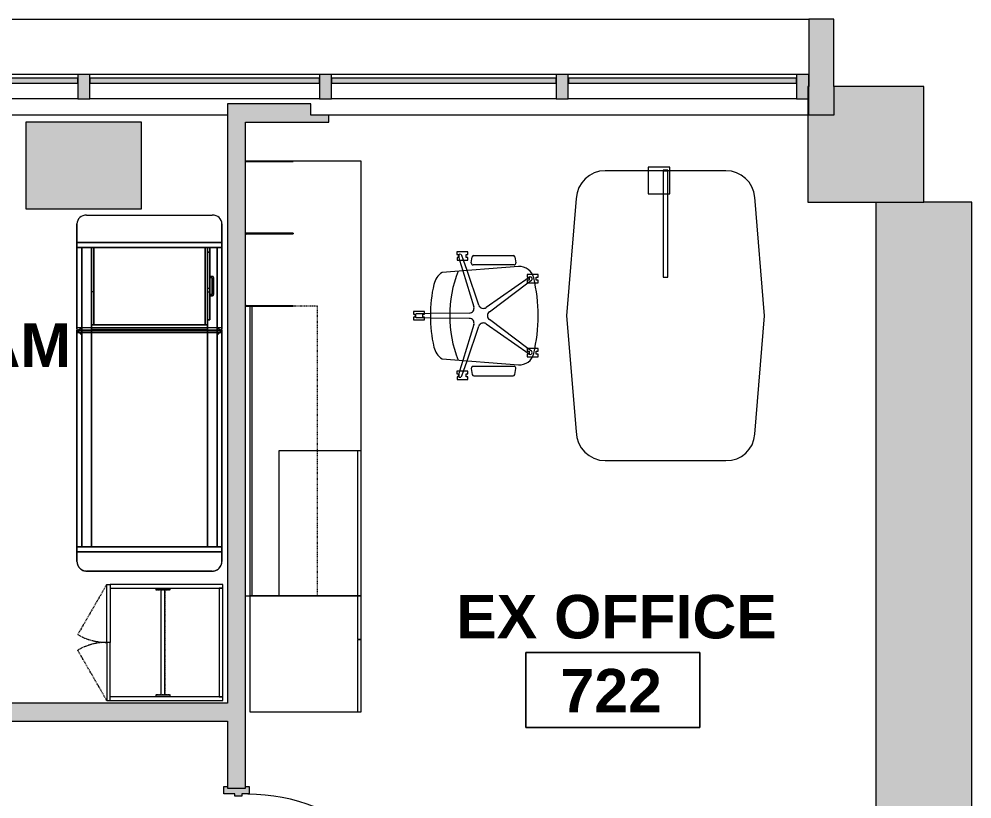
# Model space of a CAD drawing. Header units: inches. Extents: x 1076 to 2563, y 349 to 2134.
# Drawn here: x 2039.9 to 2237.1, y 1972.4 to 2133.9 of the extents above; entities that cross this region are included whole.
import ezdxf

# ---------------------------------------------------------------- set-up
doc = ezdxf.new("R2010")
doc.units = ezdxf.units.IN
doc.header["$MEASUREMENT"] = 0
doc.linetypes.add('Dash', pattern=[0.25, 0.125, -0.125])
doc.linetypes.add('Hidden', pattern=[0.28125, 0.1875, -0.09375])
for name, color, linetype, lineweight in [('A-AREA-IDEN', 2, 'Continuous', 9), ('A-COLS', 52, 'Continuous', 13), ('A-DOOR', 31, 'Continuous', 13), ('A-GLAZ-CURT', 52, 'Continuous', 13), ('A-GLAZ-CWMG', 51, 'Continuous', 13), ('A-WALL', 113, 'Continuous', 13), ('A-WALL-PATT', 111, 'Continuous', 13), ('E-LITE-EQPM', 33, 'Continuous', 9), ('I-FURN', 30, 'Continuous', 9), ('I-FURN-PNLS', 30, 'Dash', 9), ('I-WALL', 2, 'Continuous', 13), ('Q-CASE', 31, 'Continuous', 13), ('Q-CASE-HDLN', 31, 'Dash', 9)]:
    doc.layers.add(name, color=color, linetype=linetype, lineweight=lineweight)
doc.styles.add('Swis721 Lt BT_B', font='', dxfattribs={"height": 9})
doc.styles.get('Swis721 Lt BT_B').set_extended_font_data('Swis721 Lt BT', bold=True)

# ---------------------------------------------------------------- blocks, each defined once
blk = doc.blocks.new('Door - Single - Solid Door-7732912-Level XX  POWER _ SIGNAL')
at = {"layer": 'A-DOOR'}
h = blk.add_hatch(color=250, dxfattribs=at)
h.paths.add_polyline_path([(22.12, 2.54), (22.12, 0.29), (21.62, 0.29), (21.62, -1.21), (22.12, -1.21), (22.12, -2.71), (23.62, -2.71), (23.62, -1.96), (23.24, -1.96), (23.24, 1.79), (23.62, 1.79), (23.62, 2.54), (23.24, 2.54)], flags=0)
h.paths.add_polyline_path([(-14.68, 2.54), (-15.63, 2.54), (-15.63, 1.79), (-15.26, 1.79), (-15.26, -1.96), (-15.63, -1.96), (-15.63, -2.71), (-14.13, -2.71), (-14.13, -1.21), (-13.63, -1.21), (-13.63, 0.29), (-14.13, 0.29), (-14.13, 2.54)], flags=0)
at = {"layer": 'A-DOOR', "color": 8, "lineweight": 20}
for p, q in [((-15.63, 2.54), (-14.13, 2.54)), ((-15.63, 1.79), (-15.63, 2.54)), ((-14.13, 2.54), (-14.13, 0.29)), ((22.12, 2.54), (23.62, 2.54)), ((22.12, 0.29), (22.12, 2.54)), ((23.62, 2.54), (23.62, 1.79)), ((-14.13, 0.29), (-13.63, 0.29)), ((-13.63, 0.29), (-13.63, -1.21)), ((21.62, 0.29), (22.12, 0.29)), ((21.62, -1.21), (21.62, 0.29)), ((-15.63, -2.71), (-15.63, -1.96)), ((-14.13, -1.21), (-14.13, -2.71)), ((-13.63, -1.21), (-14.13, -1.21)), ((-13.03, -1.74), (-14.01, -2.71)), ((12.42, -27.2), (-13.03, -1.74)), ((22.12, -1.21), (21.62, -1.21)), ((22.12, -2.71), (22.12, -1.21)), ((23.62, -1.96), (23.62, -2.71)), ((-14.13, -2.71), (-15.63, -2.71)), ((-14.01, -2.71), (11.45, -28.17)), ((23.62, -2.71), (22.12, -2.71)), ((11.45, -28.17), (12.42, -27.2))]:
    blk.add_line(p, q, dxfattribs=at)
at = {"layer": 'A-DOOR', "lineweight": 9}
blk.add_arc((-14.01, -2.71), 36, 315, 0.5, dxfattribs=at)
blk = doc.blocks.new('Bed-Healthcare-4_SMARTBIM - Treatment_Table_SMARTBIM-V2-Level XX  POWER _ SIGNAL')
at = {"layer": 'I-FURN'}
for p, q in [((-35.57, 15), (-35.88, 15)), ((-35.88, 15), (-35.57, 15)), ((-14.06, 15), (-35.57, 15)), ((-35.57, 15), (-14.36, 15)), ((-31, 15), (-32, 15)), ((-32, 15), (-31, 15)), ((-32, 14.96), (-32, 14.88)), ((-32, 14.88), (-32, 14.96)), ((-32, 14.87), (-32, 14.73)), ((-32, 14.73), (-32, 14.87)), ((-32, 14.71), (-32, 14.53)), ((-32, 14.53), (-32, 14.71)), ((-32, 14.46), (-32, 14.26)), ((-32, 14.26), (-32, 14.46)), ((-32, 14.22), (-32, -14.22)), ((-32, -14.22), (-32, 14.22)), ((-31, 14.88), (-31, 14.96)), ((-31, 14.96), (-31, 14.88)), ((-31, 14.74), (-31, 14.87)), ((-31, 14.87), (-31, 14.74)), ((-31, 14.54), (-31, 14.71)), ((-31, 14.71), (-31, 14.54)), ((-31, 12.5), (-31, 14.5)), ((-31, 14.5), (-31, 14)), ((-14.44, 14), (-31, 14)), ((-31, 14), (-31, 12.5)), ((-31, 12.5), (-31, 14)), ((-31, 14), (-14.44, 14)), ((-31, 14), (-31, 12.5)), ((-14.22, 14), (-14.44, 14)), ((-14.44, 14), (-14.22, 14)), ((-14.36, 15), (-14.06, 15)), ((-14.36, 14.98), (-14.36, 14.94)), ((-14.36, 14.94), (-14.36, 14.86)), ((-14.36, 14.86), (-14.36, 14.71)), ((-14.36, 14.7), (-14.36, 14.26)), ((-14.36, 14.26), (-14.36, 14.09)), ((-14.36, 14.07), (-14.36, -14.26)), ((-14.04, 14), (-14.22, 14)), ((-14.22, 14), (-14.04, 14)), ((-13.92, 14), (-14.04, 14)), ((-14.04, 14), (-13.92, 14)), ((-13.85, 14), (-13.91, 14)), ((-13.91, 14), (-13.85, 14)), ((-13.85, 14.86), (-13.85, -14.86)), ((-13.84, -15), (-13.84, 15)), ((-13.84, 15), (34, 15)), ((-13.84, -15), (-13.84, 15)), ((-13.84, 15), (-13.63, 15)), ((-13.65, 14), (-13.84, 14)), ((-13.84, 14), (-13.65, 14)), ((-13.65, 14.81), (-13.65, -14.81)), ((-13.49, 14), (-13.65, 14)), ((-13.65, 14), (-13.49, 14)), ((34, 15), (-13.63, 15)), ((-13.42, 14), (-13.49, 14)), ((-13.49, 14), (-13.42, 14)), ((-13.41, 14.65), (-13.41, 14.81)), ((-13.41, -14.65), (-13.41, 14.65)), ((-13.29, 14), (-13.41, 14)), ((-13.41, 14), (-13.29, 14)), ((-13.07, 14), (-13.29, 14)), ((-13.29, 14), (-13.07, 14)), ((-12.84, 14), (-13.07, 14)), ((-13.07, 14), (-12.84, 14)), ((31, 14), (-12.84, 14)), ((-12.84, 14), (31, 14)), ((32, 15), (31, 15)), ((31, 15), (32, 15)), ((31, 14.96), (31, 14.87)), ((31, 14.87), (31, 14.96)), ((31, 14.86), (31, 14.71)), ((31, 14.71), (31, 14.86)), ((31, 14.7), (31, 14.51)), ((31, 14.51), (31, 14.7)), ((31, 14.5), (31, 14.27)), ((31, 14.27), (31, 14.5)), ((31, 14.26), (31, 14.01)), ((31, 14.01), (31, 14.26)), ((31, 12), (31, 14)), ((31, 14), (31, 12)), ((31, 14), (31, -14)), ((31, 12), (31, 14)), ((32, 14.87), (32, 14.96)), ((32, 14.96), (32, 14.87)), ((32, 14.71), (32, 14.86)), ((32, 14.86), (32, 14.71)), ((32, 14.51), (32, 14.7)), ((32, 14.7), (32, 14.51)), ((32, 14.27), (32, 14.5)), ((32, 14.5), (32, 14.27)), ((32, 14.01), (32, 14.26)), ((32, 14.26), (32, 14.01)), ((32, -14), (32, 14)), ((32, 14), (32, -14)), ((-37.7, -13), (-37.7, 13)), ((-31, 12.5), (-31, 12)), ((-31, 12), (-31, 12.5)), ((-21.83, 12.5), (-31, 12.5)), ((-31, 12.5), (-22.49, 12.5)), ((-31, 12.5), (-31, 12)), ((-31, 12.5), (-31, 12)), ((-31, 12), (-31, 12.5)), ((-31, 12.5), (-31, 12)), ((-31, 12), (-21.83, 12)), ((-21.83, 12), (-31, 12)), ((-22.49, 12), (-31, 12)), ((-31, 12), (-21.83, 12)), ((-21.83, 12), (-31, 12)), ((-31, 12), (-31, 11.5)), ((-31, 11.5), (-31, 12)), ((-31, 12), (-30, 12)), ((-21.83, 12), (-31, 12)), ((-31, 12), (-31, -11.5)), ((-31, -11.5), (-31, 12)), ((-31, 12), (-21.83, 12)), ((-31, 12), (-31, 11.5)), ((-30, 12), (-31, 12)), ((-31, 12), (-30, 12)), ((-31, 11.5), (-31, 12)), ((-31, -11.5), (-31, 12)), ((-31, 12), (-31, 11.5)), ((-30, 12.5), (-21.83, 12.5)), ((-25, 12.5), (-30, 12.5)), ((-25, 12.5), (-30, 12.5)), ((-30, 12.5), (-25, 12.5)), ((-30, 12), (-30, 12.5)), ((-30, 12.5), (-30, 12)), ((-30, 12.5), (-30, 12)), ((-30, 12.5), (-30, 12)), ((-30, 12), (-21.83, 12)), ((-21.83, 12), (-30, 12)), ((-21.83, 12), (-30, 12)), ((-30, 12), (-21.83, 12)), ((-30, 12), (-21.83, 12)), ((-21.83, 12), (-30, 12)), ((-30, 12), (-21.83, 12)), ((-25, 13), (-25, 12.5)), ((-25, 12.5), (-25, 13)), ((-25, 13), (-25, 12.5)), ((-25, 12.5), (-25, 13)), ((-25, 12.5), (-24.75, 12.5)), ((-24.75, 12.5), (-25, 12.5)), ((-25, 12.5), (-24.75, 12.5)), ((-24.75, 12.5), (-25, 12.5)), ((-24.75, 12.5), (-25, 12.5)), ((-24.75, 12.5), (-25, 12.5)), ((-25, 12.5), (-24.75, 12.5)), ((-21.25, 13.25), (-24.75, 13.25)), ((-24.75, 13.25), (-21.25, 13.25)), ((-21.25, 13.25), (-24.75, 13.25)), ((-24.75, 13.25), (-21.25, 13.25)), ((-24.75, 12.5), (-24.75, 12.87)), ((-24.75, 12.87), (-24.75, 12.5)), ((-24.75, 12.5), (-24.75, 12.87)), ((-24.75, 12.87), (-24.75, 12.5)), ((-21.83, 12.5), (-24.75, 12.5)), ((-21.83, 12.5), (-24.75, 12.5)), ((-24.75, 12.5), (-21.83, 12.5)), ((-24.62, 13), (-21.37, 13)), ((-21.37, 13), (-24.62, 13)), ((-24.62, 13), (-21.37, 13)), ((-21.37, 13), (-24.62, 13)), ((-22.49, 12.5), (-21.83, 12.5)), ((-22.49, 12.5), (-22.49, 12)), ((-21.83, 12), (-22.49, 12)), ((-21.83, 12), (-21.83, 12.5)), ((-21.83, 12.5), (-16, 12.5)), ((-21.25, 12.5), (-21.83, 12.5)), ((-21.25, 12.5), (-21.83, 12.5)), ((-21.83, 12.5), (-21.25, 12.5)), ((-21.83, 12), (-14.23, 12)), ((-15, 12), (-21.83, 12)), ((-21.83, 12), (-16, 12)), ((-16, 12), (-21.83, 12)), ((-16, 12), (-21.83, 12)), ((-21.83, 12), (-16, 12)), ((-15, 12), (-21.83, 12)), ((-21.83, 12), (-16, 12)), ((-14.23, 12), (-21.83, 12)), ((-21.83, 12), (-15, 12)), ((-16, 12), (-21.83, 12)), ((-21.83, 12), (-16, 12)), ((-21.25, 12.87), (-21.25, 12.5)), ((-21.25, 12.5), (-21.25, 12.87)), ((-21.25, 12.87), (-21.25, 12.5)), ((-21.25, 12.5), (-21.25, 12.87)), ((-21.25, 12.5), (-21, 12.5)), ((-21, 12.5), (-21.25, 12.5)), ((-21.25, 12.5), (-21, 12.5)), ((-21, 12.5), (-21.25, 12.5)), ((-21, 12.5), (-21.25, 12.5)), ((-21, 12.5), (-21.25, 12.5)), ((-21.25, 12.5), (-21, 12.5)), ((-21, 12.5), (-21, 13)), ((-21, 13), (-21, 12.5)), ((-21, 12.5), (-21, 13)), ((-21, 13), (-21, 12.5)), ((-16, 12.5), (-21, 12.5)), ((-16, 12.5), (-21, 12.5)), ((-21, 12.5), (-16, 12.5)), ((-16, 12.5), (-16, 12)), ((-16, 12.5), (-16, 12)), ((-16, 12), (-16, 12.5)), ((-16, 12.5), (-16, 12)), ((-16, 12), (-15, 12)), ((-14.23, 12), (-16, 12)), ((-16, 12), (-14.23, 12)), ((-14.23, 12), (-15, 12)), ((-15, 11.5), (-15, 12)), ((-15, 12), (-15, 11.5)), ((-14.23, 12), (-15, 12)), ((-15, 12), (-15, -12)), ((-15, 11.5), (-15, 12)), ((-15, 12), (-14.23, 12)), ((-15, 12), (-14.23, 12)), ((-14.22, 12), (-14.05, 12)), ((-14.05, 12), (-14.22, 12)), ((-14.05, 12), (-14.22, 12)), ((-14.22, 12), (-14.05, 12)), ((-14.05, 12), (-14.22, 12)), ((-14.22, 12), (-14.05, 12)), ((-14.05, 12), (-14.22, 12)), ((-14.22, 12), (-14.05, 12)), ((-14.04, 12), (-13.93, 12)), ((-13.93, 12), (-14.04, 12)), ((-13.93, 12), (-14, 12)), ((-14, -12), (-14, 12)), ((-14, 12), (-14, -12)), ((-14, 12), (-13.93, 12)), ((-13.93, 12), (-14, 12)), ((-14, 12), (-13.93, 12)), ((-13.91, 12), (-13.86, 12)), ((-13.86, 12), (-13.91, 12)), ((-13.86, 12), (-13.91, 12)), ((-13.91, 12), (-13.86, 12)), ((-13.86, 12), (-13.91, 12)), ((-13.91, 12), (-13.86, 12)), ((-13.84, 12), (-13.65, 12)), ((-13.65, 12), (-13.84, 12)), ((-13.65, 12), (-13.84, 12)), ((-13.84, 12), (-13.65, 12)), ((-13.65, 12), (-13.84, 12)), ((-13.84, 12), (-13.65, 12)), ((-13.65, 12), (-13.5, 12)), ((-13.5, 12), (-13.65, 12)), ((-13.5, 12), (-13.65, 12)), ((-13.65, 12), (-13.5, 12)), ((-13.5, 12), (-13.65, 12)), ((-13.65, 12), (-13.5, 12)), ((-13.41, 12), (-13.31, 12)), ((-13.31, 12), (-13.41, 12)), ((-13.31, 12), (-13.41, 12)), ((-13.41, 12), (-13.31, 12)), ((-13.31, 12), (-13.41, 12)), ((-13.41, 12), (-13.31, 12)), ((-13.29, 12), (-13.09, 12)), ((-13.09, 12), (-13.29, 12)), ((-13.09, 12), (-13.29, 12)), ((-13.29, 12), (-13.09, 12)), ((-13.09, 12), (-13.29, 12)), ((-13.29, 12), (-13.09, 12)), ((-13.07, 12), (-12.85, 12)), ((-12.85, 12), (-13.07, 12)), ((-12.85, 12), (-13.07, 12)), ((-13.07, 12), (-12.85, 12)), ((-12.85, 12), (-13.07, 12)), ((-13.07, 12), (-12.85, 12)), ((-12.84, 12), (31, 12)), ((31, 12), (-12.84, 12)), ((31, 12), (-12.84, 12)), ((-12.84, 12), (31, 12)), ((31, 12), (-12.84, 12)), ((-12.84, 12), (31, 12)), ((31, -12), (31, 12)), ((31, 12), (31, -12)), ((31, -12), (31, 12)), ((31, 12), (31, -12)), ((31, -12), (31, 12)), ((36, -13), (36, 13)), ((36, 13), (36, -13)), ((-31, 11.5), (-15, 11.5)), ((-15, 11.5), (-31, 11.5)), ((-31, 11.5), (-31, -11.5)), ((-31, -11.5), (-31, 11.5)), ((-31, 11.5), (-31, -11.5)), ((-15, -11.5), (-15, 11.5)), ((-31, -11.5), (-21.84, -11.5)), ((-21.84, -11.5), (-31, -11.5)), ((-31, -12), (-31, -11.5)), ((-31, -11.5), (-31, -12)), ((-31, -11.5), (-31, -12)), ((-21.84, -11.5), (-31, -11.5)), ((-31, -11.5), (-21.84, -11.5)), ((-31, -12), (-31, -11.5)), ((-31, -11.5), (-31, -12)), ((-31, -12), (-31, -11.5)), ((-31, -11.5), (-31, -12)), ((-31, -12), (-31, -11.5)), ((-31, -12), (-31, -11.5)), ((-31, -11.5), (-31, -12)), ((-21.84, -11.5), (-21.84, -12)), ((-21.84, -11.5), (-21.84, -12)), ((-15, -11.5), (-21.84, -11.5)), ((-21.84, -11.5), (-15, -11.5)), ((-15, -12), (-15, -11.5)), ((-15, -11.5), (-15, -12)), ((-15, -12), (-15, -11.5)), ((-31, -12), (-31, -14)), ((-21.84, -12), (-31, -12)), ((-31, -12), (-21.84, -12)), ((-31, -14), (-31, -12)), ((-31, -12), (-21.84, -12)), ((-21.84, -12), (-31, -12)), ((-31, -12), (-21.84, -12)), ((-21.84, -12), (-31, -12)), ((-31, -12), (-21.84, -12)), ((-21.84, -12), (-31, -12)), ((-31, -12), (-21.84, -12)), ((-21.84, -12), (-31, -12)), ((-31, -14.5), (-31, -12)), ((-31, -12), (-31, -14)), ((-14.44, -12), (-21.84, -12)), ((-21.84, -12), (-15, -12)), ((-21.84, -12), (-15, -12)), ((-15, -12), (-21.84, -12)), ((-21.84, -12), (-14.44, -12)), ((-15, -12), (-21.84, -12)), ((-21.84, -12), (-14.44, -12)), ((-14.44, -12), (-21.84, -12)), ((-15, -12), (-14.44, -12)), ((-15, -12), (-14.44, -12)), ((-14.44, -12), (-15, -12)), ((-14.44, -12), (-15, -12)), ((-14.22, -12), (-14.42, -12)), ((-14.42, -12), (-14.22, -12)), ((-14.42, -12), (-14.22, -12)), ((-14.22, -12), (-14.42, -12)), ((-14.42, -12), (-14.22, -12)), ((-14.22, -12), (-14.42, -12)), ((-14.42, -12), (-14.22, -12)), ((-14.22, -12), (-14.42, -12)), ((-14.04, -12), (-14.2, -12)), ((-14.2, -12), (-14.04, -12)), ((-14.2, -12), (-14.04, -12)), ((-14.04, -12), (-14.2, -12)), ((-14.2, -12), (-14.04, -12)), ((-14.04, -12), (-14.2, -12)), ((-14.2, -12), (-14.04, -12)), ((-14.04, -12), (-14.2, -12)), ((-13.91, -12), (-14.03, -12)), ((-14.03, -12), (-13.91, -12)), ((-14, -12), (-13.91, -12)), ((-13.91, -12), (-14, -12)), ((-14, -12), (-13.91, -12)), ((-13.91, -12), (-14, -12)), ((-13.85, -12), (-13.91, -12)), ((-13.91, -12), (-13.85, -12)), ((-13.91, -12), (-13.85, -12)), ((-13.85, -12), (-13.91, -12)), ((-13.91, -12), (-13.85, -12)), ((-13.85, -12), (-13.91, -12)), ((-13.65, -12), (-13.79, -12)), ((-13.79, -12), (-13.65, -12)), ((-13.79, -12), (-13.65, -12)), ((-13.65, -12), (-13.79, -12)), ((-13.79, -12), (-13.65, -12)), ((-13.65, -12), (-13.79, -12)), ((-13.49, -12), (-13.63, -12)), ((-13.63, -12), (-13.49, -12)), ((-13.63, -12), (-13.49, -12)), ((-13.49, -12), (-13.63, -12)), ((-13.63, -12), (-13.49, -12)), ((-13.49, -12), (-13.63, -12)), ((-13.41, -12), (-13.47, -12)), ((-13.47, -12), (-13.41, -12)), ((-13.47, -12), (-13.41, -12)), ((-13.41, -12), (-13.47, -12)), ((-13.47, -12), (-13.41, -12)), ((-13.41, -12), (-13.47, -12)), ((-13.29, -12), (-13.41, -12)), ((-13.41, -12), (-13.29, -12)), ((-13.41, -12), (-13.29, -12)), ((-13.29, -12), (-13.41, -12)), ((-13.41, -12), (-13.29, -12)), ((-13.29, -12), (-13.41, -12)), ((-13.07, -12), (-13.27, -12)), ((-13.27, -12), (-13.07, -12)), ((-13.27, -12), (-13.07, -12)), ((-13.07, -12), (-13.27, -12)), ((-13.27, -12), (-13.07, -12)), ((-13.07, -12), (-13.27, -12)), ((31, -12), (-13.05, -12)), ((-13.05, -12), (31, -12)), ((-13.05, -12), (31, -12)), ((31, -12), (-13.05, -12)), ((-13.05, -12), (31, -12)), ((31, -12), (-13.05, -12)), ((31, -14), (31, -12)), ((31, -12), (31, -14)), ((31, -14), (31, -12)), ((-35.88, -15), (-35.57, -15)), ((-14.36, -15), (-35.88, -15)), ((-35.57, -15), (-14.06, -15)), ((-32, -14.26), (-32, -14.46)), ((-32, -14.46), (-32, -14.26)), ((-32, -14.53), (-32, -14.71)), ((-32, -14.71), (-32, -14.53)), ((-32, -14.73), (-32, -14.87)), ((-32, -14.87), (-32, -14.73)), ((-32, -14.88), (-32, -14.96)), ((-32, -14.96), (-32, -14.88)), ((-32, -15), (-31, -15)), ((-31, -15), (-32, -15)), ((-31, -14), (-14.44, -14)), ((-14.44, -14), (-31, -14)), ((-31, -14), (-31, -14.5)), ((-31, -14.71), (-31, -14.54)), ((-31, -14.54), (-31, -14.71)), ((-31, -14.87), (-31, -14.74)), ((-31, -14.74), (-31, -14.87)), ((-31, -14.96), (-31, -14.88)), ((-31, -14.88), (-31, -14.96)), ((-14.44, -14), (-14.22, -14)), ((-14.22, -14), (-14.44, -14)), ((-14.36, -14.26), (-14.36, -14.7)), ((-14.36, -14.71), (-14.36, -14.86)), ((-14.36, -14.86), (-14.36, -14.94)), ((-14.36, -14.94), (-14.36, -14.98)), ((-14.06, -15), (-14.36, -15)), ((-14.22, -14), (-14.04, -14)), ((-14.04, -14), (-14.22, -14)), ((-14.04, -14), (-13.91, -14)), ((-13.91, -14), (-14.04, -14)), ((-13.91, -14), (-13.85, -14)), ((-13.85, -14), (-13.91, -14)), ((34, -15), (-13.84, -15)), ((-13.63, -15), (-13.84, -15)), ((-13.82, -14), (-13.64, -14)), ((-13.64, -14), (-13.82, -14)), ((-13.64, -14), (-13.49, -14)), ((-13.49, -14), (-13.64, -14)), ((-13.63, -15), (34, -15)), ((-13.48, -14), (-13.41, -14)), ((-13.41, -14), (-13.48, -14)), ((-13.41, -14), (-13.29, -14)), ((-13.29, -14), (-13.41, -14)), ((-13.41, -14.81), (-13.41, -14.65)), ((-13.29, -14), (-13.07, -14)), ((-13.07, -14), (-13.29, -14)), ((-13.07, -14), (-12.84, -14)), ((-12.84, -14), (-13.07, -14)), ((-12.84, -14), (31, -14)), ((31, -14), (-12.84, -14)), ((31, -14.01), (31, -14.26)), ((31, -14.26), (31, -14.01)), ((31, -14.27), (31, -14.5)), ((31, -14.5), (31, -14.27)), ((31, -14.51), (31, -14.7)), ((31, -14.7), (31, -14.51)), ((31, -14.71), (31, -14.86)), ((31, -14.86), (31, -14.71)), ((31, -14.87), (31, -14.96)), ((31, -14.96), (31, -14.87)), ((31, -15), (32, -15)), ((32, -15), (31, -15)), ((32, -14.26), (32, -14.01)), ((32, -14.01), (32, -14.26)), ((32, -14.5), (32, -14.27)), ((32, -14.27), (32, -14.5)), ((32, -14.7), (32, -14.51)), ((32, -14.51), (32, -14.7)), ((32, -14.86), (32, -14.71)), ((32, -14.71), (32, -14.86)), ((32, -14.96), (32, -14.87)), ((32, -14.87), (32, -14.96))]:
    blk.add_line(p, q, dxfattribs=at)
at = {"layer": 'I-FURN', "flags": 128}
for points in [[(-13.41, 14.88), (-13.53, 14.84), (-13.65, 14.81)], [(-13.63, 15), (-13.52, 14.97), (-13.41, 14.88)], [(36, 13), (36, 13.08), (35.99, 13.16), (35.99, 13.24), (35.97, 13.32), (35.96, 13.4), (35.94, 13.48), (35.92, 13.55), (35.9, 13.63), (35.87, 13.7), (35.84, 13.78), (35.81, 13.85), (35.77, 13.92), (35.74, 13.99), (35.69, 14.06), (35.65, 14.13), (35.6, 14.19), (35.56, 14.26), (35.5, 14.32), (35.45, 14.38), (35.39, 14.43), (35.33, 14.49), (35.27, 14.54), (35.21, 14.59), (35.15, 14.64), (35.08, 14.68), (35.01, 14.72), (34.94, 14.76), (34.87, 14.8), (34.8, 14.83), (34.72, 14.86), (34.65, 14.89), (34.57, 14.92), (34.5, 14.94), (34.42, 14.96), (34.34, 14.97), (34.26, 14.98), (34.18, 14.99), (34.1, 15), (34.02, 15), (34, 15)], [(34, -15), (34.08, -15), (34.16, -14.99), (34.24, -14.99), (34.32, -14.97), (34.4, -14.96), (34.48, -14.94), (34.55, -14.92), (34.63, -14.9), (34.7, -14.87), (34.78, -14.84), (34.85, -14.81), (34.92, -14.77), (34.99, -14.74), (35.06, -14.69), (35.13, -14.65), (35.19, -14.6), (35.26, -14.56), (35.32, -14.5), (35.38, -14.45), (35.43, -14.39), (35.49, -14.33), (35.54, -14.27), (35.59, -14.21), (35.64, -14.15), (35.68, -14.08), (35.72, -14.01), (35.76, -13.94), (35.8, -13.87), (35.83, -13.8), (35.86, -13.72), (35.89, -13.65), (35.92, -13.57), (35.94, -13.5), (35.96, -13.42), (35.97, -13.34), (35.98, -13.26), (35.99, -13.18), (36, -13.1), (36, -13.02), (36, -13)], [(-13.65, -14.81), (-13.53, -14.84), (-13.41, -14.88)], [(-13.41, -14.88), (-13.52, -14.97), (-13.63, -15)]]:
    blk.add_lwpolyline(points, dxfattribs=at)
at = {"layer": 'I-FURN'}
for centre, radius, start, end in [((34, 13), 2, 60, 90), ((34, 13), 2, 45, 60), ((34, 13), 2, 15, 45), ((-24.75, 13), 0.25, 150, 180), ((-24.75, 13), 0.25, 150, 180), ((-24.75, 13), 0.25, 165, 180), ((-24.75, 13), 0.25, 165, 180), ((-24.75, 13), 0.25, 105, 165), ((-24.75, 13), 0.25, 120, 165), ((-24.75, 13), 0.25, 90, 150), ((-24.75, 13), 0.25, 135, 150), ((-24.75, 13), 0.25, 105, 135), ((-24.75, 13), 0.25, 105, 120), ((-24.75, 13), 0.25, 90, 105), ((-24.75, 13), 0.25, 90, 105), ((-24.75, 13), 0.25, 90, 105), ((-24.62, 12.87), 0.125, 90, 180), ((-24.62, 12.87), 0.125, 135, 180), ((-24.62, 12.87), 0.125, 135, 180), ((-24.62, 12.87), 0.125, 150, 165), ((-24.62, 12.87), 0.125, 165, 180), ((-24.62, 12.87), 0.125, 120, 150), ((-24.62, 12.87), 0.125, 90, 135), ((-24.62, 12.87), 0.125, 120, 135), ((-24.62, 12.87), 0.125, 105, 120), ((-24.62, 12.87), 0.125, 105, 120), ((-24.62, 12.87), 0.125, 90, 105), ((-24.62, 12.87), 0.125, 90, 105), ((-21.37, 12.87), 0.125, 75, 90), ((-21.37, 12.87), 0.125, 75, 90), ((-21.37, 12.87), 0.125, 75, 90), ((-21.37, 12.87), 0.125, 360, 90), ((-21.37, 12.87), 0.125, 0, 75), ((-21.37, 12.87), 0.125, 60, 75), ((-21.37, 12.87), 0.125, 45, 75), ((-21.37, 12.87), 0.125, 30, 60), ((-21.37, 12.87), 0.125, 30, 45), ((-21.37, 12.87), 0.125, 360, 30), ((-21.37, 12.87), 0.125, 0, 30), ((-21.25, 13), 0.25, 60, 90), ((-21.25, 13), 0.25, 75, 90), ((-21.25, 13), 0.25, 0, 90), ((-21.25, 13), 0.25, 75, 90), ((-21.25, 13), 0.25, 60, 75), ((-21.25, 13), 0.25, 60, 75), ((-21.25, 13), 0.25, 30, 60), ((-21.25, 13), 0.25, 45, 60), ((-21.25, 13), 0.25, 30, 60), ((-21.25, 13), 0.25, 30, 45), ((-21.25, 13), 0.25, 0, 30), ((-21.25, 13), 0.25, 0, 30), ((-21.25, 13), 0.25, 15, 30), ((-21.25, 13), 0.25, 0, 15), ((34, 13), 2, 0, 15), ((34, -13), 2, 330, 345), ((34, -13), 2, 345, 0), ((34, -13), 2, 270, 315), ((34, -13), 2, 315, 330)]:
    blk.add_arc(centre, radius, start, end, dxfattribs=at)
for centre, major_axis, ratio, start_param, end_param in [((-35.88, 13), (0, 2), 0.913075, 0, 1.570796), ((-14.06, 14), (0, 1), 0.407793, 5.75613, 6.283185), ((-35.88, -13), (0, 2), 0.913075, 1.570796, 3.141593), ((-14.06, -14), (0, 1), 0.407793, 3.141593, 3.668648)]:
    blk.add_ellipse(centre, major_axis=major_axis, ratio=ratio, start_param=start_param, end_param=end_param, dxfattribs=at)
for points, knots in [([(-13.85, 14.86), (-13.86, 14.82), (-13.89, 14.74), (-13.96, 14.63), (-14, 14.55), (-14.05, 14.48), (-14.12, 14.38), (-14.25, 14.22), (-14.36, 14.09), (-14.44, 14)], [-1, -1, -1, -1, -0.75, -0.625, -0.5625, -0.5, -0.375, -0.25, 0, 0, 0, 0]), ([(-12.84, 14), (-12.92, 14.08), (-13.03, 14.2), (-13.18, 14.35), (-13.29, 14.46), (-13.39, 14.56), (-13.52, 14.68), (-13.6, 14.76), (-13.65, 14.81)], [-1, -1, -1, -1, -0.75, -0.625, -0.5, -0.375, -0.25, 0, 0, 0, 0]), ([(-14.44, -14), (-14.36, -14.09), (-14.25, -14.22), (-14.12, -14.38), (-14.05, -14.48), (-14, -14.55), (-13.96, -14.63), (-13.89, -14.74), (-13.86, -14.82), (-13.85, -14.86)], [0, 0, 0, 0, 0.25, 0.375, 0.5, 0.5625, 0.625, 0.75, 1, 1, 1, 1]), ([(-13.65, -14.81), (-13.6, -14.76), (-13.52, -14.68), (-13.39, -14.56), (-13.29, -14.46), (-13.18, -14.35), (-13.03, -14.2), (-12.91, -14.08), (-12.84, -14)], [0, 0, 0, 0, 0.25, 0.375, 0.5, 0.625, 0.75, 1, 1, 1, 1])]:
    blk.add_open_spline(points, degree=3, knots=knots, dxfattribs=at)
blk = doc.blocks.new('Rectangular Column - 18_ x 24_-7140225-Level XX  POWER _ SIGNAL')
at = {"layer": 'A-COLS', "lineweight": 9}
blk.add_hatch(color=7, dxfattribs=at).paths.add_polyline_path([(9.06, 9), (-12, 9), (-12, -9), (12, -9), (12, 9)], flags=0)
at = {"layer": 'A-COLS', "color": 8, "lineweight": 20}
for p, q in [((12, 9), (-12, 9)), ((-12, 9), (-12, -9)), ((12, -9), (12, 9)), ((-12, -9), (12, -9))]:
    blk.add_line(p, q, dxfattribs=at)
blk = doc.blocks.new('System Panel - Glazed-7148728-Level XX  POWER _ SIGNAL')
at = {"layer": 'A-GLAZ-CURT', "lineweight": 9}
blk.add_hatch(color=7, dxfattribs=at).paths.add_polyline_path([(9, 0.75), (23.62, 0.75), (23.62, 1.75), (-23.62, 1.75), (-23.62, 0.75)], flags=0)
at = {"layer": 'A-GLAZ-CURT', "color": 8, "lineweight": 20}
for p, q in [((23.62, 1.75), (-23.62, 1.75)), ((-23.62, 1.75), (-23.62, 0.75)), ((-23.62, 0.75), (23.62, 0.75)), ((23.62, 0.75), (23.62, 1.75))]:
    blk.add_line(p, q, dxfattribs=at)
blk = doc.blocks.new('System Panel - Glazed-7148733-Level XX  POWER _ SIGNAL')
at = {"layer": 'A-GLAZ-CURT', "lineweight": 9}
blk.add_hatch(color=7, dxfattribs=at).paths.add_polyline_path([(23.75, 0.75), (23.75, 1.75), (-23.75, 1.75), (-23.75, 0.75)], flags=0)
at = {"layer": 'A-GLAZ-CURT', "color": 8, "lineweight": 20}
for p, q in [((23.75, 1.75), (-23.75, 1.75)), ((-23.75, 1.75), (-23.75, 0.75)), ((-23.75, 0.75), (23.75, 0.75)), ((23.75, 0.75), (23.75, 1.75))]:
    blk.add_line(p, q, dxfattribs=at)
blk = doc.blocks.new('System Panel - Glazed-7148735-Level XX  POWER _ SIGNAL')
at = {"layer": 'A-GLAZ-CURT', "lineweight": 9}
blk.add_hatch(color=7, dxfattribs=at).paths.add_polyline_path([(23.25, 0.75), (23.25, 1.75), (-23.25, 1.75), (-23.25, 0.75), (7.93, 0.75)], flags=0)
at = {"layer": 'A-GLAZ-CURT', "color": 8, "lineweight": 20}
for p, q in [((23.25, 1.75), (-23.25, 1.75)), ((-23.25, 1.75), (-23.25, 0.75)), ((-23.25, 0.75), (23.25, 0.75)), ((23.25, 0.75), (23.25, 1.75))]:
    blk.add_line(p, q, dxfattribs=at)
blk = doc.blocks.new('Rectangular Mullion - 2_5_ x 5_ rectangular-7148737-Level XX  POWER _ SIGNAL')
at = {"layer": 'A-GLAZ-CWMG', "lineweight": 9}
blk.add_hatch(color=7, dxfattribs=at).paths.add_polyline_path([(-2.5, 2.5), (0, 2.5), (0, -2.5), (-2.5, -2.5), (-2.5, -0.01)], flags=0)
at = {"layer": 'A-GLAZ-CWMG', "color": 8, "lineweight": 20}
for p, q in [((-2.5, 2.5), (0, 2.5)), ((-2.5, -2.5), (-2.5, 2.5)), ((0, 2.5), (0, -2.5)), ((0, -2.5), (-2.5, -2.5))]:
    blk.add_line(p, q, dxfattribs=at)
blk = doc.blocks.new('Rectangular Mullion - 2_5_ x 5_ rectangular-7148713-Level XX  POWER _ SIGNAL')
at = {"layer": 'A-GLAZ-CWMG', "lineweight": 9}
blk.add_hatch(color=7, dxfattribs=at).paths.add_polyline_path([(-1.25, 2.5), (1.25, 2.5), (1.25, -2.5), (-1.25, -2.5), (-1.25, -0.75)], flags=0)
at = {"layer": 'A-GLAZ-CWMG', "color": 8, "lineweight": 20}
for p, q in [((-1.25, 2.5), (1.25, 2.5)), ((-1.25, -2.5), (-1.25, 2.5)), ((1.25, 2.5), (1.25, -2.5)), ((1.25, -2.5), (-1.25, -2.5))]:
    blk.add_line(p, q, dxfattribs=at)
blk = doc.blocks.new('Rectangular Mullion - 2_5_ x 5_ rectangular-7148712-Level XX  POWER _ SIGNAL')
at = {"layer": 'A-GLAZ-CWMG', "lineweight": 9}
for p, q in [((1728.05, 2122.36), (1680.8, 2122.36)), ((1728.05, 2117.36), (1680.8, 2117.36))]:
    blk.add_line(p, q, dxfattribs=at)
blk = doc.blocks.new('Rectangular Mullion - 2_5_ x 5_ rectangular-7148718-Level XX  POWER _ SIGNAL')
at = {"layer": 'A-GLAZ-CWMG', "lineweight": 9}
for p, q in [((1179.55, 2122.36), (1132.05, 2122.36)), ((1179.55, 2117.36), (1132.05, 2117.36))]:
    blk.add_line(p, q, dxfattribs=at)
blk = doc.blocks.new('Rectangular Mullion - 2_5_ x 5_ rectangular-7148720-Level XX  POWER _ SIGNAL')
at = {"layer": 'A-GLAZ-CWMG', "lineweight": 9}
for p, q in [((2002.3, 2122.36), (1955.8, 2122.36)), ((2002.3, 2117.36), (1955.8, 2117.36))]:
    blk.add_line(p, q, dxfattribs=at)
blk = doc.blocks.new('F - EXECUTIVE DESK 3 - F - EXECUTIVE DESK 3-7215152-Level XX  POWER _ SIGNAL')
at = {"layer": 'E-LITE-EQPM'}
for p, q in [((30.75, 3.63), (25.25, 3.63)), ((25.25, 3.63), (25.25, -0.87)), ((30.75, -0.87), (30.75, 3.63)), ((30, 0.5), (8, 0.5)), ((8, 0.5), (8, -0.5)), ((30, -0.5), (30, 0.5)), ((30, 0.5), (30, -0.5)), ((30.19, 0.5), (30.19, -0.5)), ((8, -0.5), (30, -0.5)), ((25.25, -0.87), (30.75, -0.87))]:
    blk.add_line(p, q, dxfattribs=at)
at = {"layer": 'I-FURN'}
for p, q in [((2, 86.56), (2, 86)), ((2, 86), (2, 86.56)), ((2, 86), (2, 77.06)), ((2, 77.06), (2, 86)), ((2.06, 77.06), (2.06, 86.56)), ((2.06, 86.56), (2.06, 77.06)), ((16.94, 86.56), (16.94, 77.06)), ((16.94, 77.06), (16.94, 86.56)), ((17, 86.56), (17, 77.06)), ((17, 77.06), (17, 86.56)), ((17, 77.06), (17, 86.56)), ((17, 86.56), (17, 77.06)), ((17.06, 77.06), (17.06, 86.56)), ((17.06, 86.56), (17.06, 77.06)), ((31.94, 86.56), (31.94, 77.06)), ((31.94, 77.06), (31.94, 86.56)), ((32, 77.06), (32, 86.56)), ((32, 86.56), (32, 77.06)), ((2, 77.06), (2.06, 77.06)), ((2.06, 77.06), (2, 77.06)), ((16.94, 77.06), (17, 77.06)), ((17, 77.06), (16.94, 77.06)), ((17, 77.06), (17.06, 77.06)), ((17.06, 77.06), (17, 77.06)), ((31.94, 77.06), (32, 77.06)), ((32, 77.06), (31.94, 77.06)), ((-0.87, 52.13), (-0.87, 49.89)), ((-0.31, 52.13), (-0.87, 52.13)), ((-0.38, 51.5), (-0.4, 49.89)), ((-0.31, 51.76), (-0.31, 52.13)), ((0.31, 51.76), (-0.31, 51.76)), ((0.88, 52.14), (0.31, 52.14)), ((0.31, 52.14), (0.31, 51.76)), ((0.4, 49.89), (0.38, 51.5)), ((0.88, 49.89), (0.88, 52.14)), ((-0.87, 49.89), (-0.31, 49.89)), ((-0.4, 49.89), (-0.42, 48.64)), ((-0.31, 49.89), (-0.31, 50.26)), ((-0.31, 50.26), (0.31, 50.26)), ((0.31, 50.26), (0.31, 49.89)), ((0.31, 49.89), (0.88, 49.89)), ((0.42, 48.64), (0.4, 49.89)), ((-0.42, 48.64), (-0.55, 40.62)), ((0.55, 40.62), (0.42, 48.64)), ((-8.94, 46.23), (-10.16, 30.43)), ((10.16, 30.43), (8.94, 46.23)), ((-13.24, 43.15), (-13.24, 40.9)), ((-12.68, 43.15), (-13.24, 43.15)), ((-12.68, 42.78), (-12.68, 43.15)), ((-12.05, 42.78), (-12.68, 42.78)), ((-12.48, 42.16), (-11.49, 41.82)), ((-12.05, 42.82), (-12.25, 42.88)), ((-11.49, 43.16), (-12.05, 43.16)), ((-12.05, 43.16), (-12.05, 42.78)), ((-11.49, 42.64), (-12.01, 42.8)), ((-11.49, 40.9), (-11.49, 43.16)), ((-9.27, 41.96), (-11.49, 42.64)), ((-11.49, 41.82), (-9.34, 41.08)), ((-1.84, 39.68), (-9.27, 41.96)), ((9.27, 41.96), (1.84, 39.68)), ((11.49, 42.64), (9.27, 41.96)), ((9.34, 41.08), (11.49, 41.82)), ((11.49, 43.15), (11.49, 40.9)), ((12.05, 43.15), (11.49, 43.15)), ((12.01, 42.8), (11.49, 42.64)), ((11.49, 41.82), (12.48, 42.16)), ((12.05, 42.78), (12.05, 43.15)), ((12.25, 42.88), (12.05, 42.82)), ((12.68, 42.78), (12.05, 42.78)), ((13.24, 43.16), (12.68, 43.16)), ((12.68, 43.16), (12.68, 42.78)), ((13.24, 40.9), (13.24, 43.16)), ((-13.24, 40.9), (-12.68, 40.9)), ((-12.68, 40.9), (-12.68, 41.28)), ((-12.68, 41.28), (-12.05, 41.28)), ((-12.48, 39.66), (-12.48, 31.55)), ((-10.93, 40.2), (-12.16, 40.03)), ((-12.05, 41.28), (-12.05, 40.9)), ((-12.05, 40.9), (-11.49, 40.9)), ((-10.5, 31.33), (-10.5, 39.83)), ((-9.34, 41.08), (-2.18, 38.63)), ((2.18, 38.63), (9.34, 41.08)), ((10.5, 31.33), (10.5, 39.83)), ((10.93, 40.2), (12.16, 40.03)), ((11.49, 40.9), (12.05, 40.9)), ((12.05, 40.9), (12.05, 41.28)), ((12.05, 41.28), (12.68, 41.28)), ((12.48, 39.66), (12.48, 31.55)), ((12.68, 41.28), (12.68, 40.9)), ((12.68, 40.9), (13.24, 40.9)), ((-1.69, 37.11), (-7.92, 28.25)), ((-6.77, 28.52), (-0.8, 36.46)), ((0.8, 36.46), (6.77, 28.52)), ((7.92, 28.25), (1.69, 37.11)), ((-12.17, 31.18), (-10.94, 30.96)), ((12.17, 31.18), (10.94, 30.96)), ((-8.52, 28.62), (-8.52, 27.52)), ((-7.95, 28.62), (-8.52, 28.62)), ((-7.95, 28.25), (-7.95, 28.62)), ((-7.33, 28.25), (-7.95, 28.25)), ((-6.77, 28.62), (-7.33, 28.62)), ((-7.33, 28.62), (-7.33, 28.25)), ((-7.33, 27.77), (-6.77, 28.52)), ((-6.77, 27.09), (-6.77, 28.62)), ((6.77, 28.62), (6.77, 27.09)), ((7.33, 28.62), (6.77, 28.62)), ((6.77, 28.52), (7.33, 27.77)), ((7.33, 28.25), (7.33, 28.62)), ((7.95, 28.25), (7.33, 28.25)), ((8.52, 28.62), (7.95, 28.62)), ((7.95, 28.62), (7.95, 28.25)), ((8.52, 27.52), (8.52, 28.62)), ((-8.52, 27.52), (-8.52, 26.37)), ((-8.52, 26.37), (-7.95, 26.37)), ((-7.95, 26.37), (-7.95, 26.75)), ((-7.95, 26.75), (-7.33, 26.75)), ((-7.33, 26.75), (-7.33, 26.37)), ((-7.33, 26.37), (-6.77, 26.37)), ((-6.77, 26.37), (-6.77, 27.09)), ((6.77, 27.09), (6.77, 26.37)), ((6.77, 26.37), (7.33, 26.37)), ((7.33, 26.37), (7.33, 26.75)), ((7.33, 26.75), (7.95, 26.75)), ((7.95, 26.75), (7.95, 26.37)), ((7.95, 26.37), (8.52, 26.37)), ((8.52, 26.37), (8.52, 27.52))]:
    blk.add_line(p, q, dxfattribs=at)
for centre, radius, start, end in [((2.5, 86.56), 0.5, 135, 180), ((2.5, 86.56), 0.5, 151.7279, 165), ((2.5, 86.56), 0.437, 127.5804, 180), ((2.5, 86.56), 0.438, 150.2128, 180), ((2.5, 86.56), 0.5, 135, 150), ((2.5, 86.56), 0.437, 127.5804, 150), ((2.5, 86.56), 0.438, 150, 150.2128), ((16.5, 86.56), 0.438, 0, 52.4196), ((16.5, 86.56), 0.438, 0, 52.4196), ((16.5, 86.56), 0.5, 360, 43.58), ((16.5, 86.56), 0.5, 30, 43.58), ((16.5, 86.56), 0.5, 15, 28.2721), ((17.5, 86.56), 0.5, 136.42, 180), ((17.5, 86.56), 0.5, 150, 180), ((17.5, 86.56), 0.437, 127.5804, 180), ((17.5, 86.56), 0.437, 127.5804, 180), ((17.5, 86.56), 0.5, 136.42, 150), ((31.5, 86.56), 0.437, 0, 52.4196), ((31.5, 86.56), 0.438, 0, 52.4196), ((31.5, 86.56), 0.5, 360, 43.58), ((31.5, 86.56), 0.5, 30, 43.58), ((31.5, 86.56), 0.5, 0, 28.2721), ((2.5, 86.56), 0.5, 165, 180), ((16.5, 86.56), 0.5, 0, 15), ((0, 51.5), 0.377, 150, 180), ((0, 51.5), 0.377, 135.7143, 146.4418), ((0, 51.5), 0.377, 45, 135), ((0, 51.5), 0.377, 360, 30), ((-5.62, 44.09), 3.95, 102.6919, 147.3081), ((0, 19.14), 29.53, 77.3081, 102.6919), ((5.62, 44.09), 3.95, 32.6919, 77.3081), ((0, 19.28), 25.39, 68.7648, 111.2352), ((-12.36, 42.52), 0.377, 162, 192), ((-12.36, 42.52), 0.377, 192, 207), ((-12.36, 42.52), 0.377, 147, 162), ((-12.36, 42.52), 0.377, 135.4685, 146.0849), ((-12.36, 42.52), 0.377, 213.3586, 252), ((-12.36, 42.52), 0.377, 72, 132), ((12.36, 42.52), 0.377, 48, 108), ((12.36, 42.52), 0.377, 288, 326.6414), ((12.36, 42.52), 0.377, 333, 33), ((-12.1, 39.66), 0.375, 98, 180), ((-10.87, 39.83), 0.375, 0, 98), ((-1.55, 40.63), 1, 252.9088, 306), ((-1.55, 40.63), 1, 306, 359.0912), ((1.55, 40.63), 1, 180.9088, 234), ((1.55, 40.63), 1, 234, 287.0912), ((10.87, 39.83), 0.375, 82, 180), ((12.1, 39.66), 0.375, 0, 82), ((-2.51, 37.69), 1, 44.5456, 71.0912), ((-2.51, 37.69), 1, 18, 42.0341), ((-2.51, 37.69), 1, 338.1816, 18), ((2.51, 37.69), 1, 162, 215.0912), ((2.51, 37.69), 1, 137.9659, 162), ((2.51, 37.69), 1, 108.9088, 135.4544), ((-2.51, 37.69), 1, 324.9088, 338.1816), ((0, 35.86), 1, 90, 143.0912), ((0, 35.86), 1, 36.9088, 90), ((-12.1, 31.55), 0.375, 180, 260), ((-10.87, 31.33), 0.375, 260, 0), ((-7.17, 30.2), 3, 175.5851, 256.8074), ((7.17, 30.2), 3, 283.1926, 4.4149), ((10.87, 31.33), 0.375, 180, 280), ((12.1, 31.55), 0.375, 280, 0), ((-7.64, 27.98), 0.377, 146.3254, 213.3715), ((-7.64, 27.98), 0.377, 219, 277.2472), ((-7.64, 27.98), 0.377, 279, 324), ((7.64, 27.98), 0.377, 216, 276), ((7.64, 27.98), 0.377, 277.2408, 306), ((7.64, 27.98), 0.377, 306, 321), ((7.64, 27.98), 0.377, 21, 33.6746), ((7.64, 27.98), 0.377, 326.6285, 6), ((7.64, 27.98), 0.377, 6, 21), ((0, 60.8), 34.43, 256.8074, 283.1926)]:
    blk.add_arc(centre, radius, start, end, dxfattribs=at)
at = {"layer": 'I-FURN-PNLS', "linetype": 'Continuous'}
for p, q in [((-58, 86.91), (-58, 86)), ((2, 86.91), (2, 86)), ((2.06, 77.06), (2.06, 86.91)), ((16.94, 86.91), (16.94, 77.06)), ((17, 86.91), (17, 77.06)), ((17, 77.06), (17, 86.91)), ((17.06, 77.06), (17.06, 86.91)), ((31.94, 86.91), (31.94, 77.06)), ((32, 77.06), (32, 86.91)), ((32, 86.56), (32, 86.91)), ((-58, 86), (-82, 86)), ((-82, 86), (-82, 63)), ((2, 86), (-58, 86)), ((-58, 86), (-58, 85.53)), ((-58, 63), (-58, 86)), ((-58, 86), (-58, 85.53)), ((-58, 85.53), (2, 85.53)), ((-58, 85.53), (-58, 72)), ((2, 86), (2, 77.06)), ((2, 85.53), (2, 86)), ((32, 77.06), (32, 86.56)), ((-28, 80), (-58, 80)), ((-58, 80), (-58, 72)), ((-28, 72), (-28, 80)), ((2, 77.06), (2.06, 77.06)), ((16.94, 77.06), (17, 77.06)), ((17, 77.06), (17.06, 77.06)), ((31.94, 77.06), (32, 77.06)), ((32, 63), (32, 77.06)), ((-58, 72), (-58, 63.75)), ((-58, 72), (-58, 63)), ((-28, 63.75), (-28, 72)), ((-67.12, 63.75), (-82, 63.75)), ((-82, 63.75), (-82, 63)), ((-67.12, 63.75), (-82, 63.75)), ((-82, 63.75), (-82, 63)), ((-67.12, 63.75), (-82, 63.75)), ((-82, 63.75), (-82, 63)), ((-67.12, 63), (-67.12, 63.75)), ((-67.12, 63), (-67.12, 63.75)), ((-67.12, 63), (-67.12, 63.75)), ((-58, 63.75), (-67, 63.75)), ((-67, 63.75), (-67, 63)), ((-58, 63), (-58, 63.75)), ((-58, 63.75), (-58, 63)), ((-28, 63.75), (-58, 63.75)), ((-58, 63.75), (-58, 63)), ((-28, 63.75), (-58, 63.75)), ((-58, 63.75), (-58, 63)), ((-28, 63), (-28, 63.75)), ((-28, 63), (-28, 63.75)), ((-28, 63), (-28, 63.75)), ((-82, 63), (-58, 63)), ((-82, 63), (-67.12, 63)), ((-82, 63), (-67.12, 63)), ((-82, 63), (-67.12, 63)), ((-67, 63), (-58, 63)), ((-58, 63), (-28, 63)), ((-58, 63), (-28, 63)), ((-58, 63), (-28, 63)), ((-58, 63), (32, 63)), ((0, 20.5), (-24, 18.48)), ((24.29, 18.47), (0, 20.5)), ((-30, 12.48), (-30, -12.48)), ((30, 3.63), (30, 12.48)), ((30, 0.5), (30, 3.63)), ((30, -0.5), (30, 0.5)), ((30, -0.87), (30, -0.5)), ((30, -12.48), (30, -0.87)), ((-24.5, -18.46), (0, -20.5)), ((0, -20.5), (24.5, -18.46))]:
    blk.add_line(p, q, dxfattribs=at)
at = {"layer": 'I-FURN-PNLS'}
for p, q in [((2, 86), (-58, 86)), ((-58, 86), (-58, 72)), ((2, 72), (2, 86)), ((-58, 72), (2, 72))]:
    blk.add_line(p, q, dxfattribs=at)
at = {"layer": 'I-FURN-PNLS', "linetype": 'Continuous'}
for centre, radius, start, end in [((-24, 12.48), 6, 90, 180), ((24, 12.48), 6, 360, 87.2498), ((-24.22, -12.68), 5.78, 177.9866, 267.2498), ((24, -12.48), 6, 274.7637, 360)]:
    blk.add_arc(centre, radius, start, end, dxfattribs=at)
blk = doc.blocks.new('CW Cupbd Combined - Robe 80_h x 24_d - 2 Doors - 1 rail - 1 shoe shelf-7650964-Level XX  POWER _ SIGNAL')
at = {"layer": 'Q-CASE', "lineweight": 20}
for p, q in [((2.75, -2.36), (2, -2.36)), ((2, -2.36), (2, -25.61)), ((2.75, -13.26), (2.75, -2.36)), ((25.25, -2.36), (2.75, -2.36)), ((2.75, -2.36), (2.75, -3.11)), ((2.75, -3.11), (25.25, -3.11)), ((26, -2.36), (25.25, -2.36)), ((25.25, -2.36), (25.25, -13.26)), ((25.25, -3.11), (25.25, -2.36)), ((26, -25.61), (26, -2.36)), ((2.75, -25.61), (2.75, -16.21)), ((25.25, -16.21), (25.25, -25.61)), ((2, -25.61), (14, -25.61)), ((2, -26.36), (2, -25.61)), ((14, -25.61), (14, -26.36)), ((26, -25.61), (14, -25.61)), ((14, -25.61), (14, -26.36)), ((26, -26.36), (26, -25.61)), ((14, -26.36), (2, -26.36)), ((14, -26.36), (26, -26.36))]:
    blk.add_line(p, q, dxfattribs=at)
at = {"layer": 'Q-CASE', "lineweight": 9}
for p, q in [((3.14, -13.26), (2.75, -13.26)), ((2.75, -16.21), (2.75, -13.26)), ((3.14, -13.26), (3.14, -16.21)), ((25.25, -13.26), (24.85, -13.26)), ((24.85, -16.21), (24.85, -13.26)), ((25.25, -13.26), (25.25, -16.21)), ((24.85, -14.34), (3.14, -14.34)), ((3.14, -15.13), (24.85, -15.13)), ((2.75, -16.21), (3.14, -16.21)), ((24.85, -16.21), (25.25, -16.21))]:
    blk.add_line(p, q, dxfattribs=at)
at = {"layer": 'Q-CASE', "linetype": 'Hidden', "lineweight": 9}
for p, q in [((2, -26.36), (12.39, -32.36)), ((26, -26.36), (15.6, -32.36))]:
    blk.add_line(p, q, dxfattribs=at)
for centre, start, end in [((2, -26.36), 330, 0.5), ((26, -26.36), 179.5, 210)]:
    blk.add_arc(centre, 12, start, end, dxfattribs=at)
at = {"layer": 'Q-CASE-HDLN'}
for p, q in [((3.14, -13.26), (2.75, -13.26)), ((3.14, -16.21), (3.14, -13.26)), ((25.25, -13.26), (24.85, -13.26)), ((24.85, -13.26), (24.85, -16.21)), ((3.14, -14.34), (24.85, -14.34)), ((3.14, -15.13), (24.85, -15.13)), ((2.75, -16.21), (3.14, -16.21)), ((24.85, -16.21), (25.25, -16.21))]:
    blk.add_line(p, q, dxfattribs=at)
blk = doc.blocks.new('Room Tag - Room Name and Number-3379422-Level XX  POWER _ SIGNAL')
at = {"layer": 'A-AREA-IDEN'}
for p, q in [((-0.1881, -0.1636), (-0.1881, -0.0018)), ((-0.1881, -0.0018), (0.1869, -0.0018)), ((0.1869, -0.0018), (-0.1881, -0.0018)), ((-0.1881, -0.0018), (-0.1881, -0.1636)), ((0.1869, -0.0018), (0.1869, -0.1636)), ((0.1869, -0.1636), (0.1869, -0.0018)), ((0.1869, -0.1636), (-0.1881, -0.1636)), ((-0.1881, -0.1636), (0.1869, -0.1636))]:
    blk.add_line(p, q, dxfattribs=at)

msp = doc.modelspace()

# ---------------------------------------------------------------- hatches: boundary and pattern name
at = {"layer": 'A-WALL'}
msp.add_hatch(color=250, dxfattribs=at).paths.add_polyline_path([(2217.2, 2095.92), (2227.14, 2095.92), (2227.14, 2119.92), (2208.5, 2119.92), (2208.5, 2113.98), (2203.3, 2113.98), (2203.3, 2117.36), (2203.14, 2117.36), (2203.14, 2095.92), (2208.5, 2095.92)], flags=0)
at = {"layer": 'A-WALL-PATT', "lineweight": 9}
for points in [[(2203.3, 2113.98), (2208.5, 2113.98), (2208.5, 2133.85), (2203.3, 2133.85), (2203.3, 2119.92)], [(2100.27, 2112.54), (2100.27, 2116.29), (2083.02, 2116.29), (2083.02, 2112.54), (2086.77, 2112.54)], [(2100.27, 2112.54), (2104.02, 2112.54), (2104.02, 2113.98), (2100.27, 2113.98)], [(2083.02, 1992.24), (2086.77, 1992.24), (2086.77, 2112.54), (2083.02, 2112.54), (2083.02, 2007.36)], [(2237.08, 1082.48), (2237.08, 2095.92), (2217.2, 2095.92), (2217.2, 1082.48), (2227.94, 1082.48)]]:
    msp.add_hatch(color=7, dxfattribs=at).paths.add_polyline_path(points, flags=0)
h = msp.add_hatch(color=7, dxfattribs=at)
h.paths.add_polyline_path([(2083.02, 1988.49), (2086.77, 1988.49), (2086.77, 1992.24), (2024.5, 1992.24), (2024.5, 1988.49), (2080.94, 1988.49)], flags=0)
h.paths.add_polyline_path([(1983.12, 1988.49), (1986, 1988.49), (1986, 1992.24), (1976.5, 1992.24), (1976.5, 1988.49), (1979.37, 1988.49)], flags=0)
h.paths.add_polyline_path([(1860.43, 1988.49), (1938, 1988.49), (1938, 1992.24), (1827.12, 1992.24), (1827.12, 1988.49), (1854.12, 1988.49)], flags=0)
h = msp.add_hatch(color=7, dxfattribs=at)
h.paths.add_polyline_path([(2086.54, 1927.92), (2086.77, 1927.92), (2086.77, 1936.12), (2083.02, 1936.12), (2083.02, 1927.92)], flags=0)
h.paths.add_polyline_path([(2086.54, 1974.62), (2086.77, 1974.62), (2086.77, 1988.49), (2083.02, 1988.49), (2083.02, 1974.62)], flags=0)

# ---------------------------------------------------------------- linework, layer by layer
at = {"layer": 'A-WALL', "lineweight": 9}
for p, q in [((1083.68, 2133.85), (2203.3, 2133.85)), ((2203.3, 2113.98), (2203.3, 2119.92)), ((2208.5, 2119.92), (2208.5, 2113.98)), ((2083.02, 2113.98), (2004.12, 2113.98)), ((2203.14, 2113.98), (2104.02, 2113.98)), ((2208.5, 2113.98), (2203.3, 2113.98)), ((2217.2, 2095.92), (2227.14, 2095.92))]:
    msp.add_line(p, q, dxfattribs=at)
at = {"layer": 'A-WALL', "color": 8, "lineweight": 20}
for p, q in [((2208.5, 2133.85), (2203.3, 2133.85)), ((2203.3, 2133.85), (2203.3, 2119.92)), ((2208.5, 2119.92), (2208.5, 2133.85)), ((2203.3, 2119.92), (2203.14, 2119.92)), ((2203.14, 2119.92), (2203.14, 2095.92)), ((2227.14, 2119.92), (2208.5, 2119.92)), ((2227.14, 2095.92), (2227.14, 2119.92)), ((2203.14, 2095.92), (2217.2, 2095.92)), ((2217.2, 2095.92), (2217.2, 1949.37)), ((2237.08, 2095.92), (2227.14, 2095.92)), ((2237.08, 1103), (2237.08, 2095.92))]:
    msp.add_line(p, q, dxfattribs=at)
at = {"layer": 'I-WALL', "color": 8, "lineweight": 20}
for p, q in [((2100.27, 2116.29), (2083.02, 2116.29)), ((2083.02, 2116.29), (2083.02, 1992.24)), ((2100.27, 2113.98), (2100.27, 2116.29)), ((2104.02, 2113.98), (2100.27, 2113.98)), ((2104.02, 2112.54), (2104.02, 2113.98)), ((2086.77, 2112.54), (2104.02, 2112.54)), ((2086.77, 1974.62), (2086.77, 2112.54)), ((2083.02, 1992.24), (2024.5, 1992.24)), ((2024.5, 1988.49), (2083.02, 1988.49)), ((2083.02, 1988.49), (2083.02, 1974.62)), ((2083.02, 1974.62), (2086.77, 1974.62))]:
    msp.add_line(p, q, dxfattribs=at)

# ---------------------------------------------------------------- block references
at = {"layer": 'A-AREA-IDEN', "xscale": 95.99999999999994, "yscale": 95.99999999999994, "zscale": 95.99999999999994}
msp.add_blockref('Room Tag - Room Name and Number-3379422-Level XX  POWER _ SIGNAL', (2162.83, 2002.92), dxfattribs=at)
at = {"layer": 'A-COLS', "lineweight": 9, "rotation": 180}
msp.add_blockref('Rectangular Column - 18_ x 24_-7140225-Level XX  POWER _ SIGNAL', (2053.25, 2103.54), dxfattribs=at)
at = {"layer": 'A-DOOR', "rotation": 89.9999999999997}
msp.add_blockref('Door - Single - Solid Door-7732912-Level XX  POWER _ SIGNAL', (2084.8, 1951.38), dxfattribs=at)
at = {"layer": 'A-GLAZ-CURT', "lineweight": 9}
for name, p in [('System Panel - Glazed-7148728-Level XX  POWER _ SIGNAL', (2028.43, 2119.86)), ('System Panel - Glazed-7148733-Level XX  POWER _ SIGNAL', (2078.3, 2119.86)), ('System Panel - Glazed-7148735-Level XX  POWER _ SIGNAL', (2127.8, 2119.86)), ('System Panel - Glazed-7148728-Level XX  POWER _ SIGNAL', (2177.18, 2119.86))]:
    msp.add_blockref(name, p, dxfattribs=at)
at = {"layer": 'A-GLAZ-CWMG', "lineweight": 9}
for name, p in [('Rectangular Mullion - 2_5_ x 5_ rectangular-7148712-Level XX  POWER _ SIGNAL', (324, 0)), ('Rectangular Mullion - 2_5_ x 5_ rectangular-7148718-Level XX  POWER _ SIGNAL', (922.5, 0)), ('Rectangular Mullion - 2_5_ x 5_ rectangular-7148720-Level XX  POWER _ SIGNAL', (148.75, 0)), ('Rectangular Mullion - 2_5_ x 5_ rectangular-7148712-Level XX  POWER _ SIGNAL', (472.75, 0))]:
    msp.add_blockref(name, p, dxfattribs=at)
at = {"layer": 'A-GLAZ-CWMG', "lineweight": 9, "extrusion": (0, 0, -1), "rotation": 180}
for name, p in [('Rectangular Mullion - 2_5_ x 5_ rectangular-7148713-Level XX  POWER _ SIGNAL', (-2053.3, 2119.86)), ('Rectangular Mullion - 2_5_ x 5_ rectangular-7148713-Level XX  POWER _ SIGNAL', (-2103.3, 2119.86)), ('Rectangular Mullion - 2_5_ x 5_ rectangular-7148713-Level XX  POWER _ SIGNAL', (-2152.3, 2119.86)), ('Rectangular Mullion - 2_5_ x 5_ rectangular-7148737-Level XX  POWER _ SIGNAL', (-2203.3, 2119.86))]:
    msp.add_blockref(name, p, dxfattribs=at)
at = {"layer": 'I-FURN'}
for name, p, rotation in [('F - EXECUTIVE DESK 3 - F - EXECUTIVE DESK 3-7215152-Level XX  POWER _ SIGNAL', (2173.67, 2072.45), 89.99999999999993), ('Bed-Healthcare-4_SMARTBIM - Treatment_Table_SMARTBIM-V2-Level XX  POWER _ SIGNAL', (2066.87, 2055.58), 270.0000000000001)]:
    msp.add_blockref(name, p, dxfattribs=dict(at, rotation=rotation))
at = {"layer": 'Q-CASE', "lineweight": 9, "rotation": 269.9999999999998}
msp.add_blockref('CW Cupbd Combined - Robe 80_h x 24_d - 2 Doors - 1 rail - 1 shoe shelf-7650964-Level XX  POWER _ SIGNAL', (2084.38, 2018.82), dxfattribs=at)

# ---------------------------------------------------------------- texts
at = {"layer": 'A-AREA-IDEN', "char_height": 9, "attachment_point": 1, "style": 'Swis721 Lt BT_B'}
for s, insert, width in [('SM EXAM', (1991.95, 2070.84), 69.084), ('EX OFFICE', (2130.34, 2014.64), 78.477), ('722', (2151.94, 1999.32), 25.452)]:
    msp.add_mtext(s, dxfattribs=dict(at, insert=insert, width=width))

doc.saveas('drawing.dxf')
